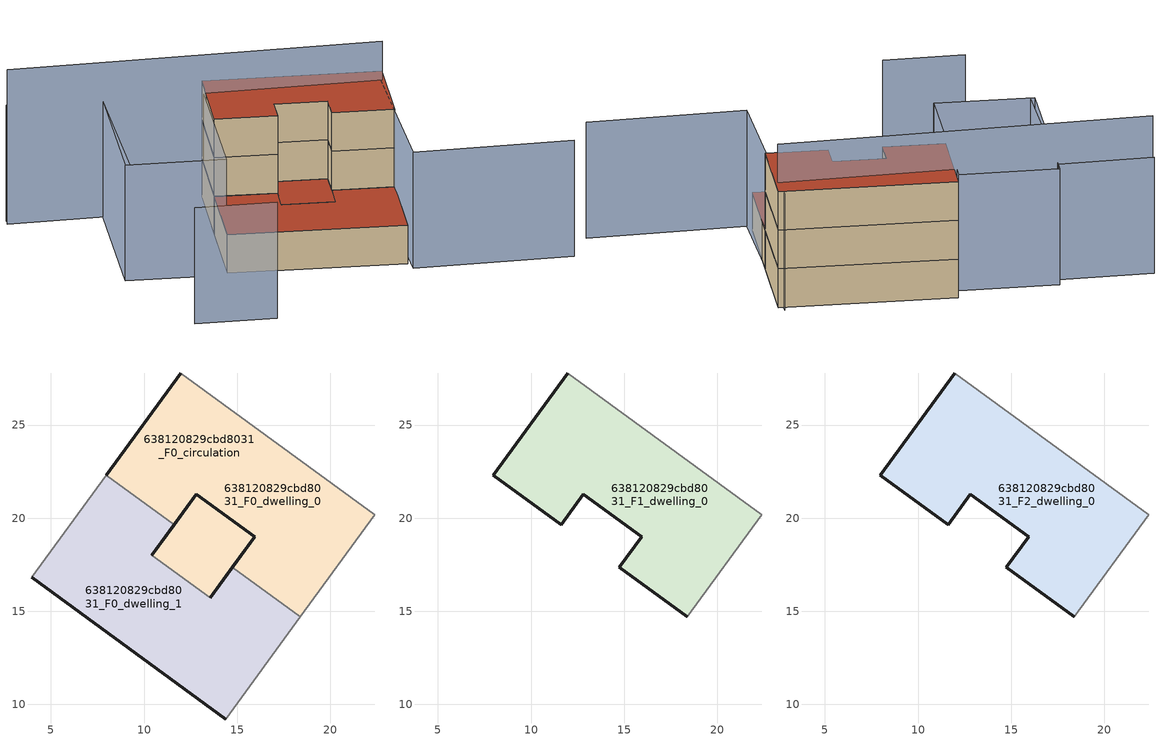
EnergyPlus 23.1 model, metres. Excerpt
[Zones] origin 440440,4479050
638120829cbd8031_F0_dwelling_0
 floor ground (EU_floor_Construction): 22.41,20.19 18.4,14.7 14.75,17.36 15.21,18 15.95,19.01 12.82,21.29 11.62,19.64 7.96,22.31 11.97,27.8 z0; 15.95,19.01 15.21,18 13.55,15.71 10.42,18 11.62,19.64 12.82,21.29 z0
 wall outside (EU_wall_Construction): 11.97,27.8 7.96,22.31 / 11.62,19.64 12.82,21.29 15.95,19.01 14.75,17.36 z0:3
 wall adiabatic (EU_wall_Construction): 18.4,14.7 22.41,20.19 11.97,27.8 z0:3
 wall to 638120829cbd8031_F0_dwelling_1 (EU_wall_Construction): 7.96,22.31 11.62,19.64 / 14.75,17.36 18.4,14.7 z0:3
 roof outside (EU_floor_Construction): 15.21,18 15.95,19.01 12.82,21.29 11.62,19.64 10.42,18 13.55,15.71 z3
638120829cbd8031_F0_dwelling_1
 floor ground (EU_floor_Construction): 14.75,17.36 18.4,14.7 14.4,9.21 3.96,16.81 7.96,22.31 11.62,19.64 10.42,18 13.55,15.71 z0
 wall outside (EU_wall_Construction): 3.96,16.81 14.4,9.21 / 14.75,17.36 13.55,15.71 / 10.42,18 11.62,19.64 z0:3
 wall adiabatic (EU_wall_Construction): 7.96,22.31 3.96,16.81 / 14.4,9.21 18.4,14.7 z0:3
 wall to 638120829cbd8031_F0_circulation (EU_wall_Construction): 13.55,15.71 10.42,18 z0:3
 roof outside (EU_roof_Construction): 14.4,9.21 18.4,14.7 14.75,17.36 13.55,15.71 10.42,18 11.62,19.64 7.96,22.31 3.96,16.81 z3
638120829cbd8031_F0_circulation
 floor ground (EU_floor_Construction): 22.41,20.19 18.4,14.7 14.75,17.36 15.21,18 15.95,19.01 12.82,21.29 11.62,19.64 7.96,22.31 11.97,27.8 z0; 15.95,19.01 15.21,18 13.55,15.71 10.42,18 11.62,19.64 12.82,21.29 z0
 wall outside (EU_wall_Construction): 13.55,15.71 15.95,19.01 12.82,21.29 10.42,18 z0:3
 roof outside (EU_roof_Construction): 15.21,18 15.95,19.01 12.82,21.29 11.62,19.64 10.42,18 13.55,15.71 z3; 18.4,14.7 22.41,20.19 11.97,27.8 7.96,22.31 11.62,19.64 12.82,21.29 15.95,19.01 15.21,18 14.75,17.36 z3
638120829cbd8031_F1_dwelling_0
 floor to 638120829cbd8031_F0_dwelling_0 (EU_floor_Construction): 22.41,20.19 18.4,14.7 14.75,17.36 15.95,19.01 12.82,21.29 11.62,19.64 7.96,22.31 11.97,27.8 z3
 wall outside (EU_wall_Construction): 11.97,27.8 7.96,22.31 11.62,19.64 12.82,21.29 15.95,19.01 14.75,17.36 18.4,14.7 z3:6
 wall adiabatic (EU_wall_Construction): 18.4,14.7 22.41,20.19 11.97,27.8 z3:6
638120829cbd8031_F2_dwelling_0
 floor to 638120829cbd8031_F1_dwelling_0 (EU_floor_Construction): 22.41,20.19 18.4,14.7 14.75,17.36 15.95,19.01 12.82,21.29 11.62,19.64 7.96,22.31 11.97,27.8 z6
 wall outside (EU_wall_Construction): 11.97,27.8 7.96,22.31 11.62,19.64 12.82,21.29 15.95,19.01 14.75,17.36 18.4,14.7 z6:9
 wall adiabatic (EU_wall_Construction): 18.4,14.7 22.41,20.19 11.97,27.8 z6:9
 roof outside (EU_roof_Construction): 18.4,14.7 22.41,20.19 11.97,27.8 7.96,22.31 11.62,19.64 12.82,21.29 15.95,19.01 14.75,17.36 z9
shading: -3.8,12.04 1.1,8.69 / 23.85,1.98 14.15,8.36 / 14.15,8.36 22.36,20.85 / -1.03,34.31 4.69,30.45 / 4.69,30.45 -1.89,20.71 / 3.71,16.65 -2.19,20.88 / -2.19,20.88 5.19,31.16 / 5.19,31.16 11.09,26.93 / 11.09,26.93 3.71,16.65 z0:9; 21.33,19.04 -1.33,33.88 z0:12
[Building]
EU S2 Campaign: North Axis=0; Terrain=City; Solar Distribution=FullExterior
[Site:Location]
Madrid: Latitude=40.5; Longitude=-3.5; Time Zone=1; Elevation=609
[SizingPeriod:WeatherFileDays]
AnnualSizingPeriod: Begin Month=1; Begin Day of Month=1; End Month=12; End Day of Month=31; Day of Week for Start Day=Monday; Use Weather File Daylight Saving Period=No; Use Weather File Rain and Snow Indicators=No
[MATERIAL]
EU_InternalMass_Material: Roughness=MediumRough; Thickness=0.1; Conductivity=1; Density=1800; Specific Heat=900; Thermal Absorptance=0.9; Solar Absorptance=0.7; Visible Absorptance=0.7
[MATERIAL:NOMASS] Roughness=MediumRough; Thermal Absorptance=0.9; Solar Absorptance=0.7; Visible Absorptance=0.7
Name | Thermal Resistance
EU_wall_NoMass | 0.609216
EU_roof_NoMass | 0.513268
EU_floor_NoMass | 0.568163
[CONSTRUCTION]
EU_wall_Construction: EU_wall_NoMass
EU_roof_Construction: EU_roof_NoMass
EU_floor_Construction: EU_floor_NoMass
EU_InternalMass_Construction: EU_InternalMass_Material
[ZONE] Type=1; Multiplier=1; Ceiling Height=autocalculate; Floor Area=autocalculate; Part of Total Floor Area=Yes
Name | Volume
638120829cbd8031_F0_dwelling_0; 638120829cbd8031_F0_circulation | 287.057
638120829cbd8031_F1_dwelling_0 | 239.653
638120829cbd8031_F2_dwelling_0; 638120829cbd8031_F0_dwelling_1 | 239.652
[INTERNALMASS] Construction=EU_InternalMass_Construction
Name | Zone or ZoneList | Surface Area
638120829cbd8031_F0_dwelling_0_EU_InternalMass | 638120829cbd8031_F0_dwelling_0 | 79.8841
638120829cbd8031_F0_dwelling_1_EU_InternalMass | 638120829cbd8031_F0_dwelling_1 | 79.8841
638120829cbd8031_F1_dwelling_0_EU_InternalMass | 638120829cbd8031_F1_dwelling_0 | 175.81
638120829cbd8031_F2_dwelling_0_EU_InternalMass | 638120829cbd8031_F2_dwelling_0 | 175.81
[OTHEREQUIPMENT] Fuel Type=Electricity; Design Level Calculation Method=Watts/Area; Power per Zone Floor Area=1; Fraction Latent=0; Fraction Radiant=0; Fraction Lost=0; Carbon Dioxide Generation Rate=0; EndUse Subcategory=EU_Step8_InternalGains
Name | Zone or ZoneList or Space or SpaceList | Schedule
EU_Step8_InternalGain_638120829cbd8031_F0_dwelling_0_f000 | 638120829cbd8031_F0_dwelling_0 | EU_Step8_GainSchedule_638120829cbd8031_F0_dwelling_0_f000
EU_Step8_InternalGain_638120829cbd8031_F0_dwelling_1_f000 | 638120829cbd8031_F0_dwelling_1 | EU_Step8_GainSchedule_638120829cbd8031_F0_dwelling_1_f000
EU_Step8_InternalGain_638120829cbd8031_F1_dwelling_0_f000 | 638120829cbd8031_F1_dwelling_0 | EU_Step8_GainSchedule_638120829cbd8031_F1_dwelling_0_f000
EU_Step8_InternalGain_638120829cbd8031_F2_dwelling_0_f000 | 638120829cbd8031_F2_dwelling_0 | EU_Step8_GainSchedule_638120829cbd8031_F2_dwelling_0_f000
[ZONEINFILTRATION:DESIGNFLOWRATE]
EU_Circulation_Infiltration_638120829cbd8031_F0_circulation: Zone or ZoneList or Space or SpaceList=638120829cbd8031_F0_circulation; Schedule=EU_AlwaysOn; Design Flow Rate Calculation Method=Flow/Area; Flow Rate per Floor Area=0.0005; Constant Term Coefficient=1; Temperature Term Coefficient=0; Velocity Term Coefficient=0; Velocity Squared Term Coefficient=0
[ZONEVENTILATION:DESIGNFLOWRATE] Schedule=EU_AlwaysOn; Design Flow Rate Calculation Method=AirChanges/Hour; Air Changes per Hour=0.752966; Ventilation Type=Natural; Fan Pressure Rise=0; Fan Total Efficiency=1; Constant Term Coefficient=1; Temperature Term Coefficient=0; Velocity Term Coefficient=0; Velocity Squared Term Coefficient=0; Minimum Indoor Temperature=-100; Maximum Indoor Temperature=100; Delta Temperature=-100; Minimum Outdoor Temperature=-100; Maximum Outdoor Temperature=100; Maximum Wind Speed=40
Name | Zone or ZoneList or Space or SpaceList
EU_ConstantAir_638120829cbd8031_F0_dwelling_0 | 638120829cbd8031_F0_dwelling_0
EU_ConstantAir_638120829cbd8031_F0_dwelling_1 | 638120829cbd8031_F0_dwelling_1
EU_ConstantAir_638120829cbd8031_F1_dwelling_0 | 638120829cbd8031_F1_dwelling_0
EU_ConstantAir_638120829cbd8031_F2_dwelling_0 | 638120829cbd8031_F2_dwelling_0
[HVACTEMPLATE:THERMOSTAT] Constant Heating Setpoint=20; Constant Cooling Setpoint=50
EU_HeatOnly_638120829cbd8031_F0_dwelling_0; EU_HeatOnly_638120829cbd8031_F0_dwelling_1; EU_HeatOnly_638120829cbd8031_F1_dwelling_0; EU_HeatOnly_638120829cbd8031_F2_dwelling_0
[HVACTEMPLATE:ZONE:IDEALLOADSAIRSYSTEM] System Availability Schedule=EU_AlwaysOn; Maximum Heating Supply Air Temperature=50; Minimum Cooling Supply Air Temperature=13; Maximum Heating Supply Air Humidity Ratio=0.0156; Minimum Cooling Supply Air Humidity Ratio=0.0077; Heating Limit=NoLimit; Cooling Limit=NoLimit; Heating Availability Schedule=EU_AlwaysOn; Cooling Availability Schedule=EU_CoolingOff; Dehumidification Control Type=ConstantSensibleHeatRatio; Cooling Sensible Heat Ratio=0.7; Dehumidification Setpoint=60; Humidification Control Type=None; Humidification Setpoint=30; Outdoor Air Method=None; Outdoor Air Flow Rate per Person=0.00944; Outdoor Air Flow Rate per Zone Floor Area=0; Outdoor Air Flow Rate per Zone=0; Demand Controlled Ventilation Type=None; Outdoor Air Economizer Type=NoEconomizer; Heat Recovery Type=None; Sensible Heat Recovery Effectiveness=0.7; Latent Heat Recovery Effectiveness=0.65
Name | Template Thermostat
638120829cbd8031_F0_dwelling_0 | EU_HeatOnly_638120829cbd8031_F0_dwelling_0
638120829cbd8031_F0_dwelling_1 | EU_HeatOnly_638120829cbd8031_F0_dwelling_1
638120829cbd8031_F1_dwelling_0 | EU_HeatOnly_638120829cbd8031_F1_dwelling_0
638120829cbd8031_F2_dwelling_0 | EU_HeatOnly_638120829cbd8031_F2_dwelling_0
[SIZING:ZONE] Zone Cooling Design Supply Air Temperature Input Method=SupplyAirTemperature; Zone Cooling Design Supply Air Temperature=13; Zone Heating Design Supply Air Temperature Input Method=SupplyAirTemperature; Zone Heating Design Supply Air Temperature=50; Zone Cooling Design Supply Air Humidity Ratio=0.008; Zone Heating Design Supply Air Humidity Ratio=0.008; Cooling Design Air Flow Method=DesignDay; Cooling Design Air Flow Rate=0; Cooling Minimum Air Flow per Zone Floor Area=0.000762; Cooling Minimum Air Flow=0; Cooling Minimum Air Flow Fraction=0.2; Heating Design Air Flow Method=DesignDay; Heating Design Air Flow Rate=0; Heating Maximum Air Flow per Zone Floor Area=0.002032; Heating Maximum Air Flow=0.141576; Heating Maximum Air Flow Fraction=0.3; Account for Dedicated Outdoor Air System=No; Dedicated Outdoor Air System Control Strategy=NeutralSupplyAir; Dedicated Outdoor Air Low Setpoint Temperature for Design=autosize; Dedicated Outdoor Air High Setpoint Temperature for Design=autosize; Zone Load Sizing Method=Sensible Load Only No Latent Load; Zone Latent Cooling Design Supply Air Humidity Ratio Input Method=HumidityRatioDifference; Zone Cooling Design Supply Air Humidity Ratio Difference=0.005; Zone Latent Heating Design Supply Air Humidity Ratio Input Method=HumidityRatioDifference; Zone Humidification Design Supply Air Humidity Ratio Difference=0.005
638120829cbd8031_F0_dwelling_0; 638120829cbd8031_F0_dwelling_1; 638120829cbd8031_F1_dwelling_0; 638120829cbd8031_F2_dwelling_0
[SCHEDULE:CONSTANT]
Name | Hourly Value
EU_AlwaysOn | 1
EU_CoolingOff | 0
[SCHEDULE:FILE] Column Number=1; Rows to Skip at Top=0; Number of Hours of Data=8760; Column Separator=Comma; Interpolate to Timestep=No; Minutes per Item=60; Adjust Schedule for Daylight Savings=Yes
Name | File
EU_Step8_GainSchedule_638120829cbd8031_F0_dwelling_0_f000 | ../../schedules/638120829cbd8031/638120829cbd8031_F0_dwelling_0_f000_gain.csv
EU_Step8_GainSchedule_638120829cbd8031_F0_dwelling_1_f000 | ../../schedules/638120829cbd8031/638120829cbd8031_F0_dwelling_1_f000_gain.csv
EU_Step8_GainSchedule_638120829cbd8031_F1_dwelling_0_f000 | ../../schedules/638120829cbd8031/638120829cbd8031_F1_dwelling_0_f000_gain.csv
EU_Step8_GainSchedule_638120829cbd8031_F2_dwelling_0_f000 | ../../schedules/638120829cbd8031/638120829cbd8031_F2_dwelling_0_f000_gain.csv
